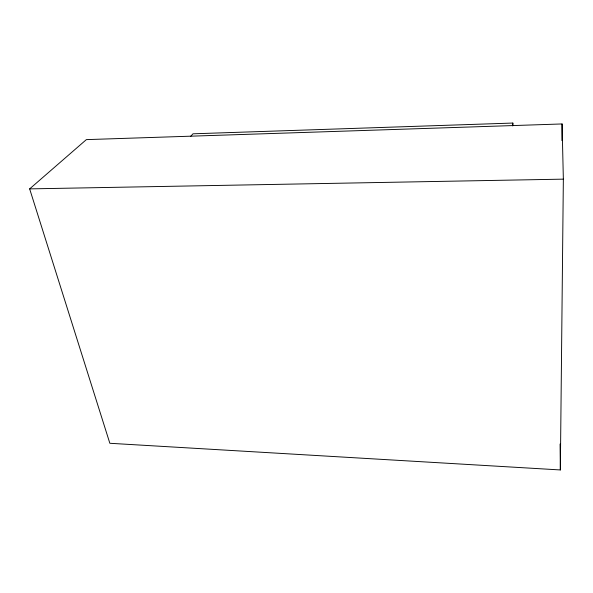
<?xml version="1.0" encoding="UTF-8"?>
<svg xmlns="http://www.w3.org/2000/svg" width="593" height="593" viewBox="0 0 593 593"><rect width="100%" height="100%" fill="white"/><g stroke="black" fill="none" stroke-linecap="round" stroke-linejoin="round"><path stroke-width="0.89" d="M561.919 140.6L562.075 123.952L86.356 139.622L29.65 188.885L109.846 443.282L560.341 469.945L563.35 179.145L562.075 123.952M512.552 125.798L512.841 123.055L192.984 133.81L190.501 136.56M29.65 188.885L563.35 179.145M512.841 123.055L512.893 125.812M560.081 444.024L560.341 469.945"/></g></svg>
